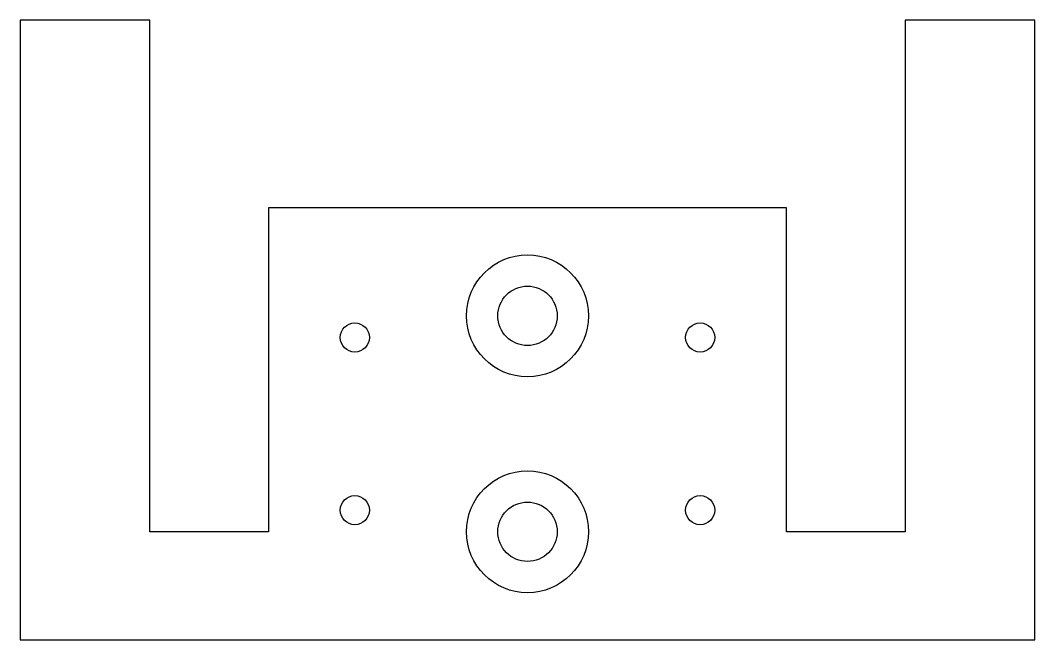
# Model space of a CAD drawing. Extents: x -47 to 47, y -20 to 37.4.
import ezdxf

# ---------------------------------------------------------------- set-up
doc = ezdxf.new("R2010")
doc.units = 0

msp = doc.modelspace()

# ---------------------------------------------------------------- linework, layer by layer
at = {"layer": 'FINISHED_PROFILE_BEFORE_R2_FILLETS'}
for p, q in [((-35, 37.380699), (-47, 37.380699)), ((-47, 37.380699), (-47, -20)), ((-35, -10), (-35, 37.380699)), ((47, 37.380699), (35, 37.380699)), ((35, 37.380699), (35, -10)), ((47, -20), (47, 37.380699)), ((24, 20), (-24, 20)), ((-24, 20), (-24, -10)), ((24, -10), (24, 20)), ((-24, -10), (-35, -10)), ((35, -10), (24, -10)), ((-47, -20), (47, -20))]:
    msp.add_line(p, q, dxfattribs=at)
at = {"layer": 'M2_5_CLEARANCE'}
for centre in [(-16, 8), (16, 8), (-16, -8), (16, -8)]:
    msp.add_circle(centre, 1.35, dxfattribs=at)
at = {"layer": 'M5_CLEARANCE'}
for centre in [(0, 10), (0, -10)]:
    msp.add_circle(centre, 2.75, dxfattribs=at)
at = {"layer": 'M5_COUNTERSINK_NOMINAL'}
for centre in [(0, 10), (0, -10)]:
    msp.add_circle(centre, 5.65, dxfattribs=at)

doc.saveas('drawing.dxf')
